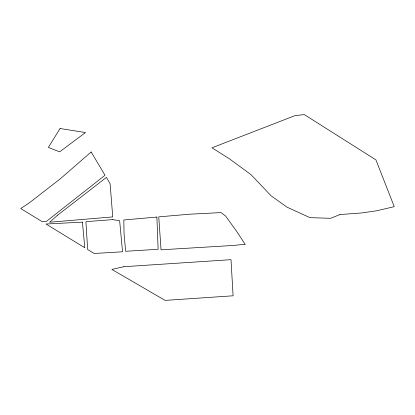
<?xml version="1.0" encoding="UTF-8"?>
<svg xmlns="http://www.w3.org/2000/svg" width="415" height="415" viewBox="0 0 415 415"><rect width="100%" height="100%" fill="white"/><g stroke="black" fill="none" stroke-linecap="round" stroke-linejoin="round"><path stroke-width="0.62" d="M60.061 128.52L48.363 147.429L59.641 151.843L85.495 132.546L60.061 128.52M57.623 215.178L49.598 222.233L112.75 216.915L110.1 183.7L106.416 177.392L57.623 215.178M91.155 151.978L60.237 178.87L29.392 202.805L20.75 208.563L42.361 221.786L46.568 221.268L105.011 175.26L91.155 151.978M339.952 214.55L330.688 218.295L309.984 217.657L287.18 207.235L271.125 195.839L250.987 174.627L229.49 158.857L211.966 147.792L295.065 115.614L304.32 114.602L375.912 159.868L394.25 206.654L376.893 210.747L362.062 212.916L339.952 214.55M123.789 266.715L111.884 269.439L165.118 300.398L233.106 295.791L230.994 259.671L123.789 266.715M245.109 244.279L233.24 245.452L161.051 249.82L158.748 216.863L189.899 214.187L221.065 212.599L225.615 216.039L236.493 231.114L245.109 244.279M156.88 217.05L123.826 219.981L124.054 233.915L125.657 251.293L158.136 249.275L156.88 217.05M112.714 219.608L85.915 221.677L87.658 249.503L94.158 253.482L122.544 251.781L119.639 220.723L112.714 219.608M82.429 222.129L46.008 224.022L84.779 247.745L82.429 222.129"/></g></svg>
